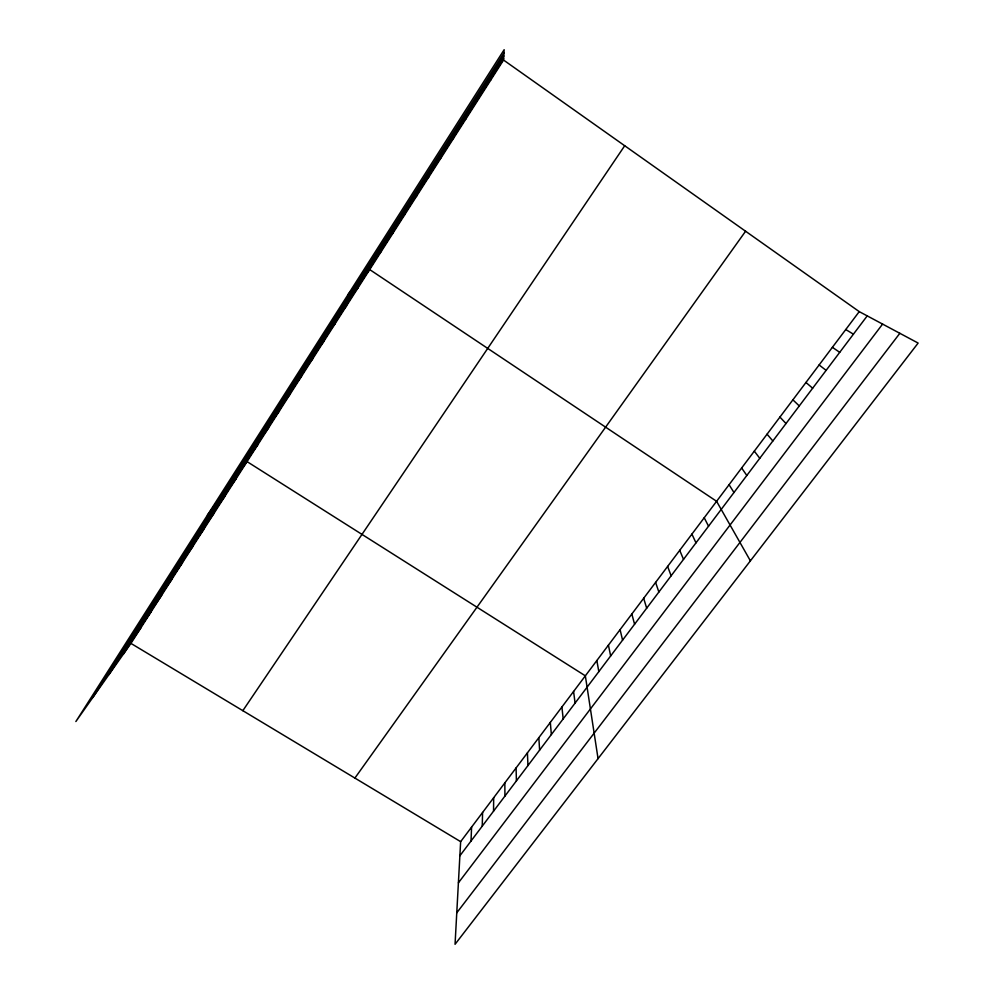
<?xml version="1.0" encoding="UTF-8"?>
<svg xmlns="http://www.w3.org/2000/svg" width="994" height="994" viewBox="0 0 994 994"><rect width="100%" height="100%" fill="white"/><g stroke="black" fill="none" stroke-linecap="round" stroke-linejoin="round"><path stroke-width="1.49" d="M493.546 811.179L493.67 797.747M482.239 826.163L482.587 812.483M471.019 841.036L471.578 827.12M859.238 311.619L460.644 841.657L455.053 944.3L918.133 343.067L859.238 311.619L503.548 60.05L504.157 49.7L75.867 721.532L130.935 643.391L503.548 60.05M92.815 697.477L503.97 52.931M108.93 674.615L503.784 55.962M123.393 654.102L503.623 58.658M242.834 710.673L624.704 145.745M133.73 637.912L141.098 627.487M144.142 621.598L151.337 611.459M154.642 605.16L161.649 595.319M165.228 588.597L172.037 579.055M354.895 778.066L745.587 231.242M175.888 571.898L182.511 562.654M186.636 555.062L193.06 546.141M197.458 538.102L203.683 529.491M208.38 521.018L214.406 512.718M219.376 503.784L225.203 495.82M230.471 486.414L236.087 478.785M207.423 515.153L247.046 461.614L585.342 675.833L598.053 758.646M252.588 451.785L257.781 444.815M263.609 434.527L268.579 427.892M459.874 855.797L867.228 315.881M274.717 417.132L279.476 410.845M458.408 882.834L882.597 324.094M456.768 912.827L899.843 333.301M285.912 399.6L290.447 393.661M297.194 381.932L301.505 376.353M308.562 364.127L312.663 358.896M320.031 346.173L323.895 341.315M331.574 328.082L335.214 323.584M343.228 309.842L346.62 305.73M354.97 291.453L358.126 287.726M348.273 294.236L369.706 269.573L716.599 501.299L750.395 560.852M378.739 254.228L381.398 251.283M390.766 235.392L393.177 232.844M402.893 216.394L405.043 214.269M415.132 197.247L417.008 195.532M427.457 177.938L429.073 176.646M439.882 158.468L441.237 157.611M452.419 138.849L453.488 138.415M465.068 119.044L465.851 119.069M130.935 643.391L460.644 841.657M845.757 329.536L853.411 334.183M832.388 347.316L839.719 352.336M819.118 364.96L826.126 370.352M805.96 382.466L812.645 388.219M792.889 399.837L799.275 405.937M779.93 417.082L786.005 423.531M767.07 434.179L772.847 440.976M754.309 451.152L759.776 458.296M741.636 468L746.817 475.467M729.074 484.712L733.97 492.515M704.212 517.762L708.548 526.211M691.923 534.113L695.974 542.861M679.722 550.328L683.512 559.386M667.62 566.431L671.136 575.787M655.605 582.409L658.86 592.064M643.677 598.264L646.672 608.216M631.836 614.006L634.57 624.244M620.094 629.637L622.567 640.161M490.663 78.961L490.874 79.893M608.427 645.143L610.651 655.953M596.847 660.55L598.823 671.633M573.588 691.476L575.079 703.106M561.921 706.995L563.176 718.898M550.328 722.402L551.347 734.566M538.835 737.685L539.618 750.122M527.416 752.868L527.963 765.554M516.085 767.94L516.408 780.874M504.84 782.899L504.927 796.082"/></g></svg>
